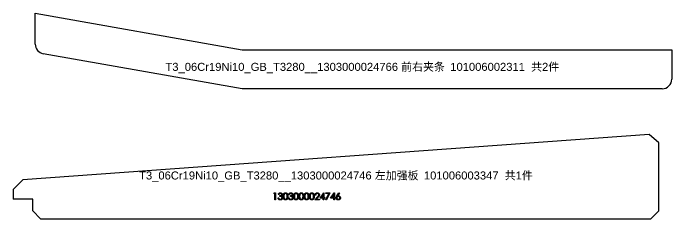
# Model space of a CAD drawing. Extents: x -16 to 22649, y -4599 to 814.
# Drawn here: x 7079.5 to 7416.8, y -1278.9 to -1173.7 of the extents above; entities that cross this region are included whole.
import ezdxf

# ---------------------------------------------------------------- set-up
doc = ezdxf.new("R2010")
doc.units = 0
doc.header["$MEASUREMENT"] = 0
doc.linetypes.add('CENTERX2', pattern=[20.32, 12.7, -2.54, 2.54, -2.54])
doc.layers.get('0').update_dxf_attribs({"linetype": 'CONTINUOUS'})
for name, color, linetype in [('1', 6, 'CENTERX2'), ('S1', 7, 'CONTINUOUS'), ('SLD-0', 7, 'CONTINUOUS')]:
    doc.layers.add(name, color=color, linetype=linetype)
doc.styles.get("Standard").update_dxf_attribs({"font": 'arial.ttf'})

# ---------------------------------------------------------------- blocks, each defined once
blk = doc.blocks.new('1303000024766_前右夹条_1010060')
at = {"layer": 'SLD-0', "linetype": 'CONTINUOUS'}
for p, q in [((0, -15.8), (0, 0)), ((0, 0), (106, -18.69)), ((106, -18.69), (326, -18.69)), ((326, -18.69), (326, -33.69)), ((106, -38.69), (4.13, -20.73)), ((321, -38.69), (106, -38.69))]:
    blk.add_line(p, q, dxfattribs=at)
for centre, start, end in [((5, -15.8), 180, 260), ((321, -33.69), 270, 0)]:
    blk.add_arc(centre, 5, start, end, dxfattribs=at)
at = {"layer": 'S1', "color": 3, "insert": (167.51, -28.04), "char_height": 4.1, "attachment_point": 5}
blk.add_mtext('T3_06Cr19Ni10_GB_T3280__1303000024766 {\\fSimSun|b0|i0|c134|p2;前右夹条 }101006002311  {\\fSimSun|b0|i0|c134|p2;共}2{\\fSimSun|b0|i0|c134|p2;件}', dxfattribs=at)
blk = doc.blocks.new('1303000024746_左加强板_1010060')
at = {"layer": '1', "color": 6, "linetype": 'CONTINUOUS', "flags": 128}
for points in [[(133.68, 13.23), (134.32, 13.23), (134.32, 13.23), (134.32, 9.73), (134.32, 9.73), (134.01, 9.73), (134.01, 9.73), (134.01, 12.88), (134.01, 12.88), (133.47, 12.88), (133.47, 12.88), (133.68, 13.23)], [(136.07, 12.43), (135.76, 12.43), (135.76, 12.43), (135.79, 12.53), (135.82, 12.63), (135.86, 12.72), (135.9, 12.81), (135.95, 12.89), (136.01, 12.96), (136.07, 13.03), (136.14, 13.09), (136.21, 13.15), (136.28, 13.19), (136.36, 13.23), (136.44, 13.27), (136.53, 13.29), (136.62, 13.31), (136.71, 13.32), (136.8, 13.32), (136.8, 13.32), (136.94, 13.32), (137.07, 13.29), (137.2, 13.25), (137.32, 13.2), (137.43, 13.13), (137.53, 13.05), (137.62, 12.96), (137.69, 12.86), (137.75, 12.75), (137.79, 12.64), (137.81, 12.53), (137.82, 12.42), (137.82, 12.42), (137.82, 12.3), (137.8, 12.2), (137.77, 12.1), (137.72, 12.01), (137.66, 11.92), (137.59, 11.84), (137.51, 11.76), (137.41, 11.7), (137.41, 11.7), (137.52, 11.64), (137.62, 11.57), (137.71, 11.49), (137.79, 11.4), (137.79, 11.4), (137.84, 11.33), (137.88, 11.25), (137.92, 11.18), (137.95, 11.1), (137.97, 11.02), (137.99, 10.94), (138, 10.86), (138, 10.77), (138, 10.77), (137.99, 10.63), (137.96, 10.48), (137.91, 10.34), (137.84, 10.21), (137.76, 10.08), (137.65, 9.97), (137.54, 9.87), (137.41, 9.79), (137.27, 9.73), (137.12, 9.68), (136.96, 9.65), (136.79, 9.64), (136.79, 9.64), (136.68, 9.65), (136.57, 9.66), (136.47, 9.68), (136.37, 9.71), (136.28, 9.75), (136.19, 9.79), (136.1, 9.85), (136.03, 9.91), (135.95, 9.98), (135.88, 10.05), (135.82, 10.14), (135.77, 10.23), (135.72, 10.33), (135.68, 10.44), (135.65, 10.55), (135.62, 10.68), (135.62, 10.68), (135.94, 10.68), (135.94, 10.68), (135.96, 10.6), (135.99, 10.52), (136.02, 10.45), (136.05, 10.39), (136.09, 10.33), (136.13, 10.28), (136.17, 10.23), (136.21, 10.19), (136.21, 10.19), (136.27, 10.15), (136.33, 10.11), (136.4, 10.08), (136.47, 10.05), (136.55, 10.03), (136.63, 10.02), (136.71, 10.01), (136.8, 10), (136.8, 10), (136.9, 10.01), (136.99, 10.02), (137.08, 10.03), (137.16, 10.06), (137.24, 10.09), (137.31, 10.13), (137.38, 10.17), (137.44, 10.23), (137.5, 10.28), (137.55, 10.34), (137.59, 10.4), (137.63, 10.47), (137.65, 10.53), (137.67, 10.6), (137.68, 10.67), (137.69, 10.74), (137.69, 10.74), (137.68, 10.84), (137.66, 10.94), (137.62, 11.03), (137.57, 11.12), (137.5, 11.2), (137.43, 11.27), (137.34, 11.33), (137.24, 11.38), (137.19, 11.4), (137.13, 11.42), (137.06, 11.43), (136.98, 11.45), (136.9, 11.46), (136.81, 11.47), (136.71, 11.48), (136.61, 11.48), (136.61, 11.48), (136.61, 11.84), (136.61, 11.84), (136.74, 11.85), (136.86, 11.86), (136.98, 11.89), (137.09, 11.93), (137.2, 11.97), (137.28, 12.02), (137.35, 12.08), (137.41, 12.14), (137.45, 12.2), (137.48, 12.27), (137.5, 12.34), (137.51, 12.42), (137.51, 12.42), (137.51, 12.47), (137.5, 12.52), (137.48, 12.57), (137.46, 12.62), (137.43, 12.67), (137.4, 12.72), (137.36, 12.76), (137.31, 12.8), (137.26, 12.84), (137.2, 12.87), (137.14, 12.9), (137.08, 12.92), (137.02, 12.94), (136.95, 12.95), (136.88, 12.96), (136.8, 12.97), (136.8, 12.97), (136.69, 12.96), (136.57, 12.93), (136.47, 12.9), (136.38, 12.84), (136.33, 12.81), (136.29, 12.77), (136.25, 12.73), (136.21, 12.68), (136.17, 12.62), (136.14, 12.56), (136.1, 12.5), (136.07, 12.43)], [(138.32, 11.48), (138.32, 11.65), (138.33, 11.81), (138.34, 11.96), (138.35, 12.1), (138.37, 12.23), (138.4, 12.35), (138.43, 12.46), (138.46, 12.56), (138.5, 12.65), (138.55, 12.73), (138.59, 12.81), (138.64, 12.89), (138.7, 12.96), (138.75, 13.02), (138.82, 13.08), (138.88, 13.13), (138.95, 13.17), (139.02, 13.21), (139.09, 13.25), (139.17, 13.28), (139.25, 13.3), (139.32, 13.31), (139.4, 13.32), (139.49, 13.32), (139.49, 13.32), (139.57, 13.32), (139.65, 13.31), (139.73, 13.3), (139.81, 13.28), (139.88, 13.25), (139.96, 13.21), (140.03, 13.17), (140.1, 13.13), (140.17, 13.08), (140.23, 13.02), (140.29, 12.95), (140.35, 12.88), (140.4, 12.81), (140.45, 12.72), (140.49, 12.63), (140.53, 12.54), (140.57, 12.44), (140.6, 12.33), (140.63, 12.21), (140.65, 12.08), (140.67, 11.94), (140.68, 11.8), (140.69, 11.64), (140.69, 11.48), (140.69, 11.48), (140.69, 11.32), (140.68, 11.17), (140.67, 11.03), (140.66, 10.89), (140.63, 10.76), (140.61, 10.65), (140.57, 10.53), (140.54, 10.43), (140.5, 10.34), (140.45, 10.25), (140.4, 10.17), (140.35, 10.09), (140.29, 10.02), (140.23, 9.95), (140.17, 9.9), (140.1, 9.84), (140.03, 9.8), (139.96, 9.76), (139.89, 9.72), (139.81, 9.69), (139.73, 9.67), (139.65, 9.66), (139.57, 9.65), (139.49, 9.64), (139.49, 9.64), (139.4, 9.65), (139.32, 9.66), (139.25, 9.67), (139.17, 9.69), (139.1, 9.72), (139.02, 9.75), (138.95, 9.79), (138.88, 9.84), (138.82, 9.89), (138.76, 9.95), (138.7, 10.01), (138.65, 10.08), (138.6, 10.15), (138.55, 10.23), (138.51, 10.32), (138.47, 10.41), (138.43, 10.51), (138.4, 10.62), (138.38, 10.74), (138.35, 10.87), (138.34, 11.01), (138.33, 11.16), (138.32, 11.32), (138.32, 11.48)], [(138.63, 11.48), (138.63, 11.34), (138.64, 11.21), (138.65, 11.09), (138.66, 10.98), (138.67, 10.87), (138.69, 10.77), (138.71, 10.69), (138.74, 10.61), (138.77, 10.54), (138.8, 10.47), (138.83, 10.41), (138.87, 10.35), (138.91, 10.29), (138.96, 10.24), (139, 10.2), (139.05, 10.16), (139.16, 10.09), (139.27, 10.04), (139.38, 10.01), (139.5, 10), (139.5, 10), (139.61, 10.01), (139.72, 10.04), (139.83, 10.09), (139.94, 10.15), (139.99, 10.19), (140.03, 10.24), (140.08, 10.29), (140.12, 10.34), (140.15, 10.4), (140.19, 10.46), (140.22, 10.53), (140.25, 10.6), (140.25, 10.6), (140.28, 10.7), (140.31, 10.8), (140.33, 10.9), (140.35, 11.01), (140.36, 11.12), (140.37, 11.24), (140.38, 11.36), (140.38, 11.48), (140.38, 11.48), (140.38, 11.61), (140.37, 11.73), (140.36, 11.85), (140.35, 11.95), (140.33, 12.06), (140.31, 12.15), (140.29, 12.25), (140.26, 12.33), (140.23, 12.41), (140.2, 12.48), (140.16, 12.55), (140.12, 12.62), (140.08, 12.67), (140.03, 12.73), (139.99, 12.77), (139.94, 12.81), (139.83, 12.88), (139.72, 12.93), (139.61, 12.96), (139.5, 12.97), (139.5, 12.97), (139.38, 12.96), (139.27, 12.93), (139.16, 12.88), (139.05, 12.81), (139, 12.77), (138.96, 12.73), (138.91, 12.68), (138.87, 12.62), (138.83, 12.57), (138.8, 12.5), (138.77, 12.44), (138.74, 12.36), (138.71, 12.28), (138.69, 12.2), (138.67, 12.1), (138.66, 12), (138.65, 11.88), (138.64, 11.76), (138.63, 11.63), (138.63, 11.48)], [(141.46, 12.43), (141.14, 12.43), (141.14, 12.43), (141.17, 12.53), (141.2, 12.63), (141.24, 12.72), (141.29, 12.81), (141.34, 12.89), (141.39, 12.96), (141.46, 13.03), (141.52, 13.09), (141.59, 13.15), (141.67, 13.19), (141.75, 13.23), (141.83, 13.27), (141.91, 13.29), (142, 13.31), (142.09, 13.32), (142.19, 13.32), (142.19, 13.32), (142.32, 13.32), (142.45, 13.29), (142.58, 13.25), (142.7, 13.2), (142.82, 13.13), (142.92, 13.05), (143, 12.96), (143.08, 12.86), (143.13, 12.75), (143.17, 12.64), (143.2, 12.53), (143.21, 12.42), (143.21, 12.42), (143.2, 12.3), (143.18, 12.2), (143.15, 12.1), (143.1, 12.01), (143.05, 11.92), (142.98, 11.84), (142.89, 11.76), (142.8, 11.7), (142.8, 11.7), (142.91, 11.64), (143.01, 11.57), (143.1, 11.49), (143.18, 11.4), (143.18, 11.4), (143.23, 11.33), (143.27, 11.25), (143.31, 11.18), (143.33, 11.1), (143.36, 11.02), (143.37, 10.94), (143.38, 10.86), (143.39, 10.77), (143.39, 10.77), (143.38, 10.63), (143.35, 10.48), (143.3, 10.34), (143.23, 10.21), (143.14, 10.08), (143.04, 9.97), (142.92, 9.87), (142.79, 9.79), (142.65, 9.73), (142.5, 9.68), (142.34, 9.65), (142.18, 9.64), (142.18, 9.64), (142.06, 9.65), (141.96, 9.66), (141.85, 9.68), (141.75, 9.71), (141.66, 9.75), (141.57, 9.79), (141.49, 9.85), (141.41, 9.91), (141.34, 9.98), (141.27, 10.05), (141.21, 10.14), (141.16, 10.23), (141.11, 10.33), (141.07, 10.44), (141.04, 10.55), (141.01, 10.68), (141.01, 10.68), (141.32, 10.68), (141.32, 10.68), (141.35, 10.6), (141.38, 10.52), (141.41, 10.45), (141.44, 10.39), (141.47, 10.33), (141.51, 10.28), (141.55, 10.23), (141.6, 10.19), (141.6, 10.19), (141.66, 10.15), (141.72, 10.11), (141.79, 10.08), (141.86, 10.05), (141.93, 10.03), (142.01, 10.02), (142.09, 10.01), (142.18, 10), (142.18, 10), (142.28, 10.01), (142.37, 10.02), (142.46, 10.03), (142.54, 10.06), (142.62, 10.09), (142.7, 10.13), (142.76, 10.17), (142.83, 10.23), (142.89, 10.28), (142.94, 10.34), (142.98, 10.4), (143.01, 10.47), (143.04, 10.53), (143.06, 10.6), (143.07, 10.67), (143.07, 10.74), (143.07, 10.74), (143.07, 10.84), (143.04, 10.94), (143, 11.03), (142.95, 11.12), (142.89, 11.2), (142.81, 11.27), (142.72, 11.33), (142.63, 11.38), (142.57, 11.4), (142.51, 11.42), (142.44, 11.43), (142.37, 11.45), (142.28, 11.46), (142.2, 11.47), (142.1, 11.48), (142, 11.48), (142, 11.48), (142, 11.84), (142, 11.84), (142.13, 11.85), (142.25, 11.86), (142.37, 11.89), (142.48, 11.93), (142.58, 11.97), (142.67, 12.02), (142.74, 12.08), (142.79, 12.14), (142.84, 12.2), (142.87, 12.27), (142.89, 12.34), (142.89, 12.42), (142.89, 12.42), (142.89, 12.47), (142.88, 12.52), (142.87, 12.57), (142.84, 12.62), (142.82, 12.67), (142.78, 12.72), (142.74, 12.76), (142.69, 12.8), (142.64, 12.84), (142.59, 12.87), (142.53, 12.9), (142.47, 12.92), (142.4, 12.94), (142.34, 12.95), (142.26, 12.96), (142.19, 12.97), (142.19, 12.97), (142.07, 12.96), (141.96, 12.93), (141.86, 12.9), (141.76, 12.84), (141.72, 12.81), (141.68, 12.77), (141.63, 12.73), (141.6, 12.68), (141.56, 12.62), (141.52, 12.56), (141.49, 12.5), (141.46, 12.43)], [(143.7, 11.48), (143.7, 11.65), (143.71, 11.81), (143.72, 11.96), (143.74, 12.1), (143.76, 12.23), (143.78, 12.35), (143.81, 12.46), (143.85, 12.56), (143.89, 12.65), (143.93, 12.73), (143.98, 12.81), (144.03, 12.89), (144.08, 12.96), (144.14, 13.02), (144.2, 13.08), (144.27, 13.13), (144.34, 13.17), (144.41, 13.21), (144.48, 13.25), (144.55, 13.28), (144.63, 13.3), (144.71, 13.31), (144.79, 13.32), (144.87, 13.32), (144.87, 13.32), (144.95, 13.32), (145.04, 13.31), (145.12, 13.3), (145.19, 13.28), (145.27, 13.25), (145.34, 13.21), (145.42, 13.17), (145.48, 13.13), (145.55, 13.08), (145.61, 13.02), (145.67, 12.95), (145.73, 12.88), (145.78, 12.81), (145.83, 12.72), (145.88, 12.63), (145.92, 12.54), (145.96, 12.44), (145.99, 12.33), (146.02, 12.21), (146.04, 12.08), (146.06, 11.94), (146.07, 11.8), (146.08, 11.64), (146.08, 11.48), (146.08, 11.48), (146.08, 11.32), (146.07, 11.17), (146.06, 11.03), (146.04, 10.89), (146.02, 10.76), (145.99, 10.65), (145.96, 10.53), (145.92, 10.43), (145.88, 10.34), (145.84, 10.25), (145.79, 10.17), (145.73, 10.09), (145.68, 10.02), (145.62, 9.95), (145.55, 9.9), (145.49, 9.84), (145.42, 9.8), (145.34, 9.76), (145.27, 9.72), (145.19, 9.69), (145.12, 9.67), (145.04, 9.66), (144.95, 9.65), (144.87, 9.64), (144.87, 9.64), (144.79, 9.65), (144.71, 9.66), (144.63, 9.67), (144.55, 9.69), (144.48, 9.72), (144.41, 9.75), (144.34, 9.79), (144.27, 9.84), (144.2, 9.89), (144.14, 9.95), (144.09, 10.01), (144.03, 10.08), (143.98, 10.15), (143.93, 10.23), (143.89, 10.32), (143.85, 10.41), (143.82, 10.51), (143.79, 10.62), (143.76, 10.74), (143.74, 10.87), (143.72, 11.01), (143.71, 11.16), (143.7, 11.32), (143.7, 11.48)], [(144.01, 11.48), (144.02, 11.34), (144.02, 11.21), (144.03, 11.09), (144.04, 10.98), (144.06, 10.87), (144.08, 10.77), (144.1, 10.69), (144.12, 10.61), (144.15, 10.54), (144.18, 10.47), (144.22, 10.41), (144.25, 10.35), (144.3, 10.29), (144.34, 10.24), (144.39, 10.2), (144.44, 10.16), (144.55, 10.09), (144.65, 10.04), (144.77, 10.01), (144.88, 10), (144.88, 10), (145, 10.01), (145.11, 10.04), (145.22, 10.09), (145.32, 10.15), (145.37, 10.19), (145.42, 10.24), (145.46, 10.29), (145.5, 10.34), (145.54, 10.4), (145.57, 10.46), (145.6, 10.53), (145.63, 10.6), (145.63, 10.6), (145.66, 10.7), (145.69, 10.8), (145.71, 10.9), (145.73, 11.01), (145.75, 11.12), (145.76, 11.24), (145.76, 11.36), (145.77, 11.48), (145.77, 11.48), (145.76, 11.61), (145.76, 11.73), (145.75, 11.85), (145.74, 11.95), (145.72, 12.06), (145.7, 12.15), (145.67, 12.25), (145.65, 12.33), (145.62, 12.41), (145.58, 12.48), (145.55, 12.55), (145.51, 12.62), (145.46, 12.67), (145.42, 12.73), (145.37, 12.77), (145.32, 12.81), (145.22, 12.88), (145.11, 12.93), (145, 12.96), (144.88, 12.97), (144.88, 12.97), (144.77, 12.96), (144.65, 12.93), (144.54, 12.88), (144.44, 12.81), (144.39, 12.77), (144.34, 12.73), (144.3, 12.68), (144.26, 12.62), (144.22, 12.57), (144.18, 12.5), (144.15, 12.44), (144.12, 12.36), (144.1, 12.28), (144.08, 12.2), (144.06, 12.1), (144.04, 12), (144.03, 11.88), (144.02, 11.76), (144.02, 11.63), (144.01, 11.48)], [(146.39, 11.48), (146.4, 11.65), (146.4, 11.81), (146.41, 11.96), (146.43, 12.1), (146.45, 12.23), (146.48, 12.35), (146.51, 12.46), (146.54, 12.56), (146.58, 12.65), (146.62, 12.73), (146.67, 12.81), (146.72, 12.89), (146.77, 12.96), (146.83, 13.02), (146.89, 13.08), (146.96, 13.13), (147.03, 13.17), (147.1, 13.21), (147.17, 13.25), (147.25, 13.28), (147.32, 13.3), (147.4, 13.31), (147.48, 13.32), (147.56, 13.32), (147.56, 13.32), (147.65, 13.32), (147.73, 13.31), (147.81, 13.3), (147.89, 13.28), (147.96, 13.25), (148.04, 13.21), (148.11, 13.17), (148.18, 13.13), (148.24, 13.08), (148.31, 13.02), (148.37, 12.95), (148.42, 12.88), (148.48, 12.81), (148.52, 12.72), (148.57, 12.63), (148.61, 12.54), (148.65, 12.44), (148.68, 12.33), (148.71, 12.21), (148.73, 12.08), (148.75, 11.94), (148.76, 11.8), (148.77, 11.64), (148.77, 11.48), (148.77, 11.48), (148.77, 11.32), (148.76, 11.17), (148.75, 11.03), (148.73, 10.89), (148.71, 10.76), (148.68, 10.65), (148.65, 10.53), (148.61, 10.43), (148.57, 10.34), (148.53, 10.25), (148.48, 10.17), (148.43, 10.09), (148.37, 10.02), (148.31, 9.95), (148.25, 9.9), (148.18, 9.84), (148.11, 9.8), (148.04, 9.76), (147.96, 9.72), (147.89, 9.69), (147.81, 9.67), (147.73, 9.66), (147.65, 9.65), (147.56, 9.64), (147.56, 9.64), (147.48, 9.65), (147.4, 9.66), (147.32, 9.67), (147.25, 9.69), (147.17, 9.72), (147.1, 9.75), (147.03, 9.79), (146.96, 9.84), (146.9, 9.89), (146.83, 9.95), (146.78, 10.01), (146.72, 10.08), (146.67, 10.15), (146.63, 10.23), (146.58, 10.32), (146.54, 10.41), (146.51, 10.51), (146.48, 10.62), (146.45, 10.74), (146.43, 10.87), (146.41, 11.01), (146.4, 11.16), (146.4, 11.32), (146.39, 11.48)], [(146.71, 11.48), (146.71, 11.34), (146.71, 11.21), (146.72, 11.09), (146.73, 10.98), (146.75, 10.87), (146.77, 10.77), (146.79, 10.69), (146.81, 10.61), (146.84, 10.54), (146.87, 10.47), (146.91, 10.41), (146.95, 10.35), (146.99, 10.29), (147.03, 10.24), (147.08, 10.2), (147.13, 10.16), (147.24, 10.09), (147.35, 10.04), (147.46, 10.01), (147.57, 10), (147.57, 10), (147.69, 10.01), (147.8, 10.04), (147.91, 10.09), (148.01, 10.15), (148.06, 10.19), (148.11, 10.24), (148.15, 10.29), (148.19, 10.34), (148.23, 10.4), (148.27, 10.46), (148.3, 10.53), (148.32, 10.6), (148.32, 10.6), (148.36, 10.7), (148.38, 10.8), (148.41, 10.9), (148.42, 11.01), (148.44, 11.12), (148.45, 11.24), (148.46, 11.36), (148.46, 11.48), (148.46, 11.48), (148.46, 11.61), (148.45, 11.73), (148.44, 11.85), (148.43, 11.95), (148.41, 12.06), (148.39, 12.15), (148.37, 12.25), (148.34, 12.33), (148.31, 12.41), (148.28, 12.48), (148.24, 12.55), (148.2, 12.62), (148.16, 12.67), (148.11, 12.73), (148.06, 12.77), (148.01, 12.81), (147.91, 12.88), (147.8, 12.93), (147.69, 12.96), (147.57, 12.97), (147.57, 12.97), (147.46, 12.96), (147.35, 12.93), (147.24, 12.88), (147.13, 12.81), (147.08, 12.77), (147.03, 12.73), (146.99, 12.68), (146.95, 12.62), (146.91, 12.57), (146.88, 12.5), (146.84, 12.44), (146.82, 12.36), (146.79, 12.28), (146.77, 12.2), (146.75, 12.1), (146.73, 12), (146.72, 11.88), (146.71, 11.76), (146.71, 11.63), (146.71, 11.48)], [(149.09, 11.48), (149.09, 11.65), (149.09, 11.81), (149.11, 11.96), (149.12, 12.1), (149.14, 12.23), (149.17, 12.35), (149.2, 12.46), (149.23, 12.56), (149.27, 12.65), (149.31, 12.73), (149.36, 12.81), (149.41, 12.89), (149.47, 12.96), (149.52, 13.02), (149.59, 13.08), (149.65, 13.13), (149.72, 13.17), (149.79, 13.21), (149.86, 13.25), (149.94, 13.28), (150.01, 13.3), (150.09, 13.31), (150.17, 13.32), (150.26, 13.32), (150.26, 13.32), (150.34, 13.32), (150.42, 13.31), (150.5, 13.3), (150.58, 13.28), (150.65, 13.25), (150.73, 13.21), (150.8, 13.17), (150.87, 13.13), (150.94, 13.08), (151, 13.02), (151.06, 12.95), (151.12, 12.88), (151.17, 12.81), (151.22, 12.72), (151.26, 12.63), (151.3, 12.54), (151.34, 12.44), (151.37, 12.33), (151.4, 12.21), (151.42, 12.08), (151.44, 11.94), (151.45, 11.8), (151.46, 11.64), (151.46, 11.48), (151.46, 11.48), (151.46, 11.32), (151.45, 11.17), (151.44, 11.03), (151.42, 10.89), (151.4, 10.76), (151.37, 10.65), (151.34, 10.53), (151.31, 10.43), (151.26, 10.34), (151.22, 10.25), (151.17, 10.17), (151.12, 10.09), (151.06, 10.02), (151, 9.95), (150.94, 9.9), (150.87, 9.84), (150.8, 9.8), (150.73, 9.76), (150.65, 9.72), (150.58, 9.69), (150.5, 9.67), (150.42, 9.66), (150.34, 9.65), (150.26, 9.64), (150.26, 9.64), (150.17, 9.65), (150.09, 9.66), (150.01, 9.67), (149.94, 9.69), (149.86, 9.72), (149.79, 9.75), (149.72, 9.79), (149.65, 9.84), (149.59, 9.89), (149.53, 9.95), (149.47, 10.01), (149.42, 10.08), (149.37, 10.15), (149.32, 10.23), (149.27, 10.32), (149.24, 10.41), (149.2, 10.51), (149.17, 10.62), (149.14, 10.74), (149.12, 10.87), (149.11, 11.01), (149.09, 11.16), (149.09, 11.32), (149.09, 11.48)], [(149.4, 11.48), (149.4, 11.34), (149.41, 11.21), (149.42, 11.09), (149.43, 10.98), (149.44, 10.87), (149.46, 10.77), (149.48, 10.69), (149.51, 10.61), (149.54, 10.54), (149.57, 10.47), (149.6, 10.41), (149.64, 10.35), (149.68, 10.29), (149.72, 10.24), (149.77, 10.2), (149.82, 10.16), (149.93, 10.09), (150.04, 10.04), (150.15, 10.01), (150.27, 10), (150.27, 10), (150.38, 10.01), (150.49, 10.04), (150.6, 10.09), (150.71, 10.15), (150.76, 10.19), (150.8, 10.24), (150.85, 10.29), (150.89, 10.34), (150.92, 10.4), (150.96, 10.46), (150.99, 10.53), (151.02, 10.6), (151.02, 10.6), (151.05, 10.7), (151.08, 10.8), (151.1, 10.9), (151.12, 11.01), (151.13, 11.12), (151.14, 11.24), (151.15, 11.36), (151.15, 11.48), (151.15, 11.48), (151.15, 11.61), (151.14, 11.73), (151.13, 11.85), (151.12, 11.95), (151.1, 12.06), (151.08, 12.15), (151.06, 12.25), (151.03, 12.33), (151, 12.41), (150.97, 12.48), (150.93, 12.55), (150.89, 12.62), (150.85, 12.67), (150.8, 12.73), (150.76, 12.77), (150.71, 12.81), (150.6, 12.88), (150.49, 12.93), (150.38, 12.96), (150.27, 12.97), (150.27, 12.97), (150.15, 12.96), (150.04, 12.93), (149.93, 12.88), (149.82, 12.81), (149.77, 12.77), (149.73, 12.73), (149.68, 12.68), (149.64, 12.62), (149.6, 12.57), (149.57, 12.5), (149.54, 12.44), (149.51, 12.36), (149.48, 12.28), (149.46, 12.2), (149.44, 12.1), (149.43, 12), (149.42, 11.88), (149.41, 11.76), (149.4, 11.63), (149.4, 11.48)], [(151.78, 11.48), (151.78, 11.65), (151.79, 11.81), (151.8, 11.96), (151.82, 12.1), (151.84, 12.23), (151.86, 12.35), (151.89, 12.46), (151.93, 12.56), (151.96, 12.65), (152.01, 12.73), (152.05, 12.81), (152.1, 12.89), (152.16, 12.96), (152.22, 13.02), (152.28, 13.08), (152.34, 13.13), (152.41, 13.17), (152.48, 13.21), (152.56, 13.25), (152.63, 13.28), (152.71, 13.3), (152.79, 13.31), (152.87, 13.32), (152.95, 13.32), (152.95, 13.32), (153.03, 13.32), (153.11, 13.31), (153.19, 13.3), (153.27, 13.28), (153.35, 13.25), (153.42, 13.21), (153.49, 13.17), (153.56, 13.13), (153.63, 13.08), (153.69, 13.02), (153.75, 12.95), (153.81, 12.88), (153.86, 12.81), (153.91, 12.72), (153.95, 12.63), (154, 12.54), (154.03, 12.44), (154.07, 12.33), (154.09, 12.21), (154.12, 12.08), (154.13, 11.94), (154.15, 11.8), (154.15, 11.64), (154.16, 11.48), (154.16, 11.48), (154.15, 11.32), (154.15, 11.17), (154.13, 11.03), (154.12, 10.89), (154.09, 10.76), (154.07, 10.65), (154.04, 10.53), (154, 10.43), (153.96, 10.34), (153.91, 10.25), (153.86, 10.17), (153.81, 10.09), (153.76, 10.02), (153.69, 9.95), (153.63, 9.9), (153.56, 9.84), (153.49, 9.8), (153.42, 9.76), (153.35, 9.72), (153.27, 9.69), (153.19, 9.67), (153.11, 9.66), (153.03, 9.65), (152.95, 9.64), (152.95, 9.64), (152.87, 9.65), (152.79, 9.66), (152.71, 9.67), (152.63, 9.69), (152.56, 9.72), (152.48, 9.75), (152.41, 9.79), (152.35, 9.84), (152.28, 9.89), (152.22, 9.95), (152.16, 10.01), (152.11, 10.08), (152.06, 10.15), (152.01, 10.23), (151.97, 10.32), (151.93, 10.41), (151.89, 10.51), (151.86, 10.62), (151.84, 10.74), (151.82, 10.87), (151.8, 11.01), (151.79, 11.16), (151.78, 11.32), (151.78, 11.48)], [(152.09, 11.48), (152.09, 11.34), (152.1, 11.21), (152.11, 11.09), (152.12, 10.98), (152.13, 10.87), (152.15, 10.77), (152.17, 10.69), (152.2, 10.61), (152.23, 10.54), (152.26, 10.47), (152.29, 10.41), (152.33, 10.35), (152.37, 10.29), (152.42, 10.24), (152.46, 10.2), (152.52, 10.16), (152.62, 10.09), (152.73, 10.04), (152.84, 10.01), (152.96, 10), (152.96, 10), (153.07, 10.01), (153.19, 10.04), (153.29, 10.09), (153.4, 10.15), (153.45, 10.19), (153.49, 10.24), (153.54, 10.29), (153.58, 10.34), (153.62, 10.4), (153.65, 10.46), (153.68, 10.53), (153.71, 10.6), (153.71, 10.6), (153.74, 10.7), (153.77, 10.8), (153.79, 10.9), (153.81, 11.01), (153.82, 11.12), (153.83, 11.24), (153.84, 11.36), (153.84, 11.48), (153.84, 11.48), (153.84, 11.61), (153.83, 11.73), (153.83, 11.85), (153.81, 11.95), (153.8, 12.06), (153.78, 12.15), (153.75, 12.25), (153.72, 12.33), (153.69, 12.41), (153.66, 12.48), (153.62, 12.55), (153.58, 12.62), (153.54, 12.67), (153.5, 12.73), (153.45, 12.77), (153.4, 12.81), (153.29, 12.88), (153.18, 12.93), (153.07, 12.96), (152.96, 12.97), (152.96, 12.97), (152.84, 12.96), (152.73, 12.93), (152.62, 12.88), (152.52, 12.81), (152.46, 12.77), (152.42, 12.73), (152.37, 12.68), (152.33, 12.62), (152.3, 12.57), (152.26, 12.5), (152.23, 12.44), (152.2, 12.36), (152.17, 12.28), (152.15, 12.2), (152.13, 12.1), (152.12, 12), (152.11, 11.88), (152.1, 11.76), (152.09, 11.63), (152.09, 11.48)], [(154.92, 12.16), (154.6, 12.16), (154.6, 12.16), (154.61, 12.28), (154.63, 12.4), (154.66, 12.51), (154.7, 12.62), (154.74, 12.72), (154.8, 12.82), (154.87, 12.91), (154.94, 13), (155.03, 13.07), (155.12, 13.14), (155.21, 13.2), (155.31, 13.24), (155.41, 13.28), (155.52, 13.3), (155.63, 13.32), (155.75, 13.32), (155.75, 13.32), (155.86, 13.32), (155.97, 13.3), (156.08, 13.28), (156.17, 13.25), (156.27, 13.2), (156.35, 13.15), (156.44, 13.09), (156.51, 13.01), (156.58, 12.94), (156.64, 12.85), (156.69, 12.77), (156.73, 12.68), (156.76, 12.58), (156.79, 12.49), (156.8, 12.39), (156.8, 12.28), (156.8, 12.28), (156.79, 12.14), (156.77, 12), (156.72, 11.86), (156.66, 11.73), (156.62, 11.66), (156.57, 11.59), (156.51, 11.51), (156.45, 11.43), (156.37, 11.33), (156.29, 11.24), (156.2, 11.14), (156.1, 11.03), (156.1, 11.03), (155.22, 10.09), (155.22, 10.09), (156.85, 10.09), (156.85, 10.09), (156.85, 9.73), (156.85, 9.73), (154.47, 9.73), (154.47, 9.73), (155.83, 11.18), (155.83, 11.18), (155.93, 11.29), (156.02, 11.38), (156.1, 11.47), (156.17, 11.56), (156.23, 11.63), (156.28, 11.7), (156.33, 11.76), (156.36, 11.82), (156.42, 11.92), (156.46, 12.03), (156.48, 12.14), (156.49, 12.26), (156.49, 12.26), (156.49, 12.33), (156.48, 12.4), (156.46, 12.46), (156.43, 12.53), (156.4, 12.59), (156.37, 12.65), (156.32, 12.7), (156.27, 12.76), (156.21, 12.8), (156.15, 12.85), (156.09, 12.88), (156.02, 12.91), (155.96, 12.94), (155.88, 12.95), (155.81, 12.96), (155.73, 12.97), (155.73, 12.97), (155.65, 12.96), (155.57, 12.95), (155.49, 12.94), (155.42, 12.91), (155.35, 12.88), (155.29, 12.85), (155.23, 12.8), (155.17, 12.75), (155.12, 12.7), (155.07, 12.64), (155.03, 12.57), (155, 12.5), (154.97, 12.42), (154.95, 12.34), (154.93, 12.25), (154.92, 12.16)], [(159.07, 13.32), (159.14, 13.32), (159.14, 13.32), (159.14, 10.9), (159.14, 10.9), (159.54, 10.9), (159.54, 10.9), (159.54, 10.54), (159.54, 10.54), (159.14, 10.54), (159.14, 10.54), (159.14, 9.73), (159.14, 9.73), (158.82, 9.73), (158.82, 9.73), (158.82, 10.54), (158.82, 10.54), (157.16, 10.54), (157.16, 10.54), (159.07, 13.32)], [(158.82, 10.9), (158.82, 12.42), (158.82, 12.42), (157.78, 10.9), (157.78, 10.9), (158.82, 10.9)], [(160.08, 13.23), (162.23, 13.23), (162.23, 13.23), (160.39, 9.64), (160.39, 9.64), (160.12, 9.79), (160.12, 9.79), (161.7, 12.88), (161.7, 12.88), (160.08, 12.88), (160.08, 12.88), (160.08, 13.23)], [(164.46, 13.32), (164.52, 13.32), (164.52, 13.32), (164.52, 10.9), (164.52, 10.9), (164.93, 10.9), (164.93, 10.9), (164.93, 10.54), (164.93, 10.54), (164.52, 10.54), (164.52, 10.54), (164.52, 9.73), (164.52, 9.73), (164.21, 9.73), (164.21, 9.73), (164.21, 10.54), (164.21, 10.54), (162.55, 10.54), (162.55, 10.54), (164.46, 13.32)], [(164.21, 10.9), (164.21, 12.42), (164.21, 12.42), (163.16, 10.9), (163.16, 10.9), (164.21, 10.9)], [(166.85, 13.32), (167.1, 13.13), (167.1, 13.13), (166.17, 11.72), (166.17, 11.72), (166.36, 11.75), (166.53, 11.75), (166.53, 11.75), (166.64, 11.75), (166.74, 11.74), (166.84, 11.71), (166.94, 11.68), (167.03, 11.64), (167.11, 11.59), (167.19, 11.52), (167.27, 11.45), (167.34, 11.38), (167.4, 11.3), (167.45, 11.21), (167.5, 11.12), (167.53, 11.03), (167.55, 10.93), (167.57, 10.82), (167.57, 10.72), (167.57, 10.72), (167.56, 10.57), (167.54, 10.43), (167.49, 10.3), (167.43, 10.17), (167.36, 10.06), (167.26, 9.96), (167.16, 9.87), (167.03, 9.79), (166.9, 9.73), (166.77, 9.68), (166.63, 9.65), (166.48, 9.64), (166.48, 9.64), (166.34, 9.65), (166.2, 9.68), (166.07, 9.72), (165.95, 9.78), (165.83, 9.86), (165.73, 9.95), (165.64, 10.05), (165.56, 10.17), (165.5, 10.3), (165.45, 10.43), (165.43, 10.57), (165.42, 10.71), (165.42, 10.71), (165.42, 10.82), (165.44, 10.93), (165.47, 11.04), (165.5, 11.16), (165.53, 11.22), (165.56, 11.28), (165.59, 11.35), (165.62, 11.42), (165.66, 11.49), (165.71, 11.57), (165.76, 11.65), (165.81, 11.73), (165.81, 11.73), (166.85, 13.32)], [(166.47, 11.39), (166.39, 11.39), (166.31, 11.38), (166.24, 11.37), (166.17, 11.34), (166.11, 11.32), (166.05, 11.28), (165.99, 11.24), (165.94, 11.19), (165.89, 11.14), (165.85, 11.08), (165.81, 11.03), (165.78, 10.97), (165.76, 10.9), (165.75, 10.84), (165.74, 10.77), (165.73, 10.7), (165.73, 10.7), (165.74, 10.63), (165.75, 10.56), (165.76, 10.49), (165.79, 10.43), (165.82, 10.37), (165.86, 10.31), (165.9, 10.26), (165.96, 10.21), (166.01, 10.16), (166.07, 10.12), (166.14, 10.08), (166.2, 10.06), (166.27, 10.03), (166.34, 10.02), (166.42, 10.01), (166.5, 10), (166.5, 10), (166.57, 10.01), (166.65, 10.02), (166.72, 10.03), (166.79, 10.06), (166.85, 10.08), (166.92, 10.12), (166.98, 10.16), (167.03, 10.21), (167.09, 10.26), (167.13, 10.31), (167.17, 10.37), (167.2, 10.43), (167.23, 10.49), (167.24, 10.56), (167.26, 10.63), (167.26, 10.7), (167.26, 10.7), (167.26, 10.77), (167.24, 10.84), (167.23, 10.9), (167.2, 10.97), (167.17, 11.03), (167.13, 11.08), (167.08, 11.14), (167.03, 11.19), (166.97, 11.24), (166.91, 11.28), (166.84, 11.32), (166.77, 11.34), (166.7, 11.37), (166.63, 11.38), (166.55, 11.39), (166.47, 11.39)]]:
    blk.add_lwpolyline(points, dxfattribs=at)
at = {"layer": 'SLD-0', "linetype": 'CONTINUOUS'}
for p, q in [((325.61, 43.14), (5, 20)), ((330.6, 38.82), (325.61, 43.14)), ((330.6, 4), (330.6, 38.82)), ((5, 20), (0, 15)), ((0, 15), (0, 10)), ((10, 10), (0, 10)), ((10, 4), (10, 10)), ((10, 4), (14, 0)), ((326.6, 0), (330.6, 4)), ((14, 0), (326.6, 0))]:
    blk.add_line(p, q, dxfattribs=at)
at = {"layer": 'S1', "color": 3, "insert": (165.3, 21.57), "char_height": 4.1, "attachment_point": 5}
blk.add_mtext('T3_06Cr19Ni10_GB_T3280__1303000024746 {\\fSimSun|b0|i0|c134|p2;左加强板 }101006003347  {\\fSimSun|b0|i0|c134|p2;共}1{\\fSimSun|b0|i0|c134|p2;件}', dxfattribs=at)

msp = doc.modelspace()

# ---------------------------------------------------------------- block references
for name, p in [('1303000024766_前右夹条_1010060', (7090.83025, -1173.68786)), ('1303000024746_左加强板_1010060', (7079.53427, -1278.86026))]:
    msp.add_blockref(name, p)

doc.saveas('drawing.dxf')
